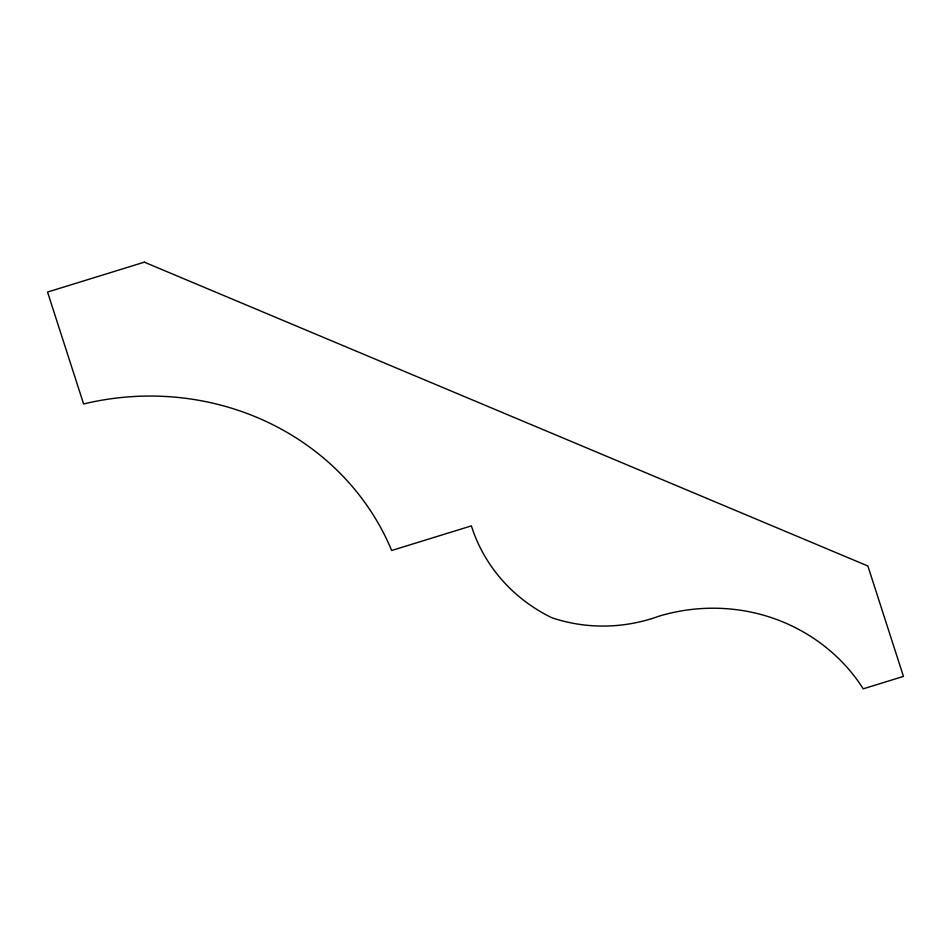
<?xml version="1.0" encoding="UTF-8"?>
<svg xmlns="http://www.w3.org/2000/svg" width="951" height="951" viewBox="0 0 951 951"><rect width="100%" height="100%" fill="white"/><g stroke="black" fill="none" stroke-linecap="round" stroke-linejoin="round"><path stroke-width="1.43" d="M144.326 262.167L47.55 292.064L83.605 403.961A267.231 250.791 -12 0 1 391.681 550.498L471.387 525.879A167.245 156.951 -12 0 0 551.723 617.698A154.193 144.707 -12 0 0 659.067 616.153A177.017 166.128 -12 0 1 790.745 625.413A183.377 172.095 -12 0 1 863.235 688.833L903.45 676.411L867.883 566L144.326 262.167"/></g></svg>
